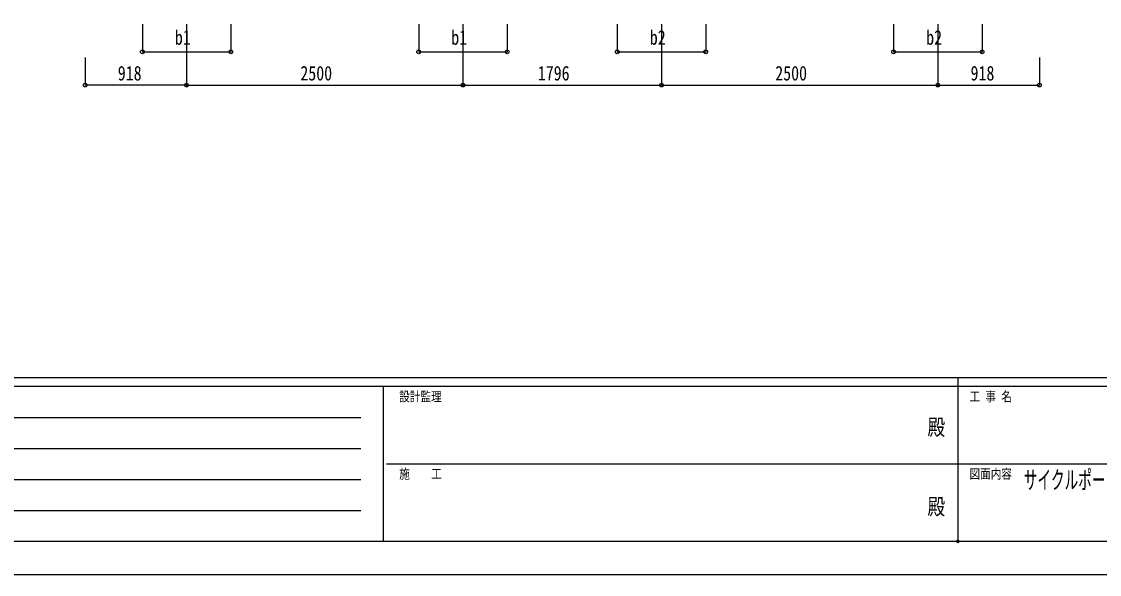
# Model space of a CAD drawing. Units: millimetres, scale not verified. Extents: x -16832 to 16820, y -11892 to 11880.
# Drawn here: x -8490 to 1261, y -11880 to -6875 of the extents above; entities that cross this region are included whole.
import ezdxf
from ezdxf.enums import TextEntityAlignment as Align

# ---------------------------------------------------------------- set-up
doc = ezdxf.new("R2010")
doc.units = ezdxf.units.MM
doc.header["$LTSCALE"] = 50
doc.header["$PDMODE"] = 32
doc.header["$PDSIZE"] = 25
for name, color, linetype in [('0-2_USER1', 3, 'Continuous'), ('0-7_YKK_D', 6, 'Continuous'), ('0-8_YKK_ZWAK', 7, 'Continuous')]:
    doc.layers.add(name, color=color, linetype=linetype)
doc.styles.add('ＭＳ ゴシック', font='')
doc.styles.get('ＭＳ ゴシック').set_extended_font_data('MS Gothic')

msp = doc.modelspace()

# ---------------------------------------------------------------- linework, layer by layer
at = {"layer": '0-7_YKK_D'}
for p, q in [((-7396.92, -6900), (-7396.92, -7151)), ((-6996.92, -6900), (-6996.92, -7451)), ((-6596.92, -6900), (-6596.92, -7151)), ((-4896.92, -6900), (-4896.92, -7151)), ((-4496.92, -6900), (-4496.92, -7451)), ((-4496.92, -6900), (-4496.92, -7451)), ((-4096.92, -6900), (-4096.92, -7151)), ((-3100.92, -6900), (-3100.92, -7151)), ((-2700.92, -6900), (-2700.92, -7451)), ((-2700.92, -6900), (-2700.92, -7451)), ((-2300.92, -6900), (-2300.92, -7151)), ((-600.92, -6900), (-600.92, -7151)), ((-200.92, -6900), (-200.92, -7451)), ((199.08, -6900), (199.08, -7151)), ((-7914.92, -7200), (-7914.92, -7451)), ((-7396.92, -7150), (-6596.92, -7150)), ((-6996.92, -7200), (-6996.92, -7451)), ((-4896.92, -7150), (-4096.92, -7150)), ((-3100.92, -7150), (-2300.92, -7150)), ((-600.92, -7150), (199.08, -7150)), ((-200.92, -7200), (-200.92, -7451)), ((717.08, -7200), (717.08, -7451)), ((-6996.92, -7450), (-7914.92, -7450)), ((-6996.92, -7450), (-4496.92, -7450)), ((-4496.92, -7450), (-2700.92, -7450)), ((-2700.92, -7450), (-200.92, -7450)), ((-200.92, -7450), (717.08, -7450))]:
    msp.add_line(p, q, dxfattribs=at)
for centre in [(-7396.92, -7150), (-6596.92, -7150), (-4896.92, -7150), (-4096.92, -7150), (-3100.92, -7150), (-2300.92, -7150), (-600.92, -7150), (199.08, -7150), (-7914.92, -7450), (-6996.92, -7450), (-6996.92, -7450), (-4496.92, -7450), (-4496.92, -7450), (-2700.92, -7450), (-2700.92, -7450), (-200.92, -7450), (-200.92, -7450), (717.08, -7450)]:
    msp.add_circle(centre, 17, dxfattribs=at)
at = {"layer": '0-8_YKK_ZWAK'}
for p, q in [((15580.08, -10100), (-15619.92, -10100)), ((-19.92, -10100), (-19.92, -11580)), ((-5219.92, -10180), (-15619.92, -10180)), ((-5219.92, -10180), (-5219.92, -11580)), ((-19.92, -10180), (-5219.92, -10180)), ((5180.08, -10180), (-19.92, -10180)), ((-15449.92, -10460), (-5419.92, -10460)), ((-15449.92, -10740), (-5419.92, -10740)), ((-5189.92, -10880), (-19.92, -10880)), ((-19.92, -10880), (5180.08, -10880)), ((-15449.92, -11020), (-5419.92, -11020)), ((-15449.92, -11300), (-5419.92, -11300)), ((-15619.92, -11580), (-5219.92, -11580)), ((-5219.92, -11580), (-19.92, -11580)), ((-19.92, -11580), (5180.08, -11580))]:
    msp.add_line(p, q, dxfattribs=at)
msp.add_lwpolyline([(-16820, -11880), (16820, -11880), (16820, 11880), (-16820, 11880)], close=True, dxfattribs=at)
msp.add_point((-19.92, -11580), dxfattribs=at)

# ---------------------------------------------------------------- texts
at = {"layer": '0-2_USER1', "style": 'ＭＳ ゴシック', "width": 0.55}
msp.add_text('サイクルポート エフルージュ FIRST Z ミニ 750タイプ', height=164.2, dxfattribs=at).set_placement((576.03, -11155.33), align=Align.BOTTOM_LEFT)
at = {"layer": '0-7_YKK_D', "style": 'ＭＳ ゴシック', "width": 0.8}
for s, p in [('b1', (-7102.52, -7125)), ('b1', (-4602.52, -7125)), ('b2', (-2806.52, -7125)), ('b2', (-306.52, -7125)), ('918', (-7619.12, -7448)), ('2500', (-5967.72, -7448)), ('1796', (-3819.72, -7448)), ('2500', (-1671.72, -7448)), ('918', (94.88, -7448))]:
    msp.add_text(s, height=132, dxfattribs=at).set_placement(p, align=Align.BOTTOM_LEFT)
at = {"layer": '0-8_YKK_ZWAK', "style": 'ＭＳ ゴシック', "width": 0.8}
for s, height, p in [('設計監理', 87.98, (-5073.25, -10340)), ('工 事 名', 87.98, (85.08, -10340)), ('殿', 146.6, (-294.67, -10663.33)), ('施\u3000\u3000工', 87.98, (-5073.25, -11040)), ('図面内容', 87.98, (85.08, -11040)), ('殿', 146.6, (-294.67, -11383.33))]:
    msp.add_text(s, height=height, dxfattribs=at).set_placement(p, align=Align.BOTTOM_LEFT)

doc.saveas('drawing.dxf')
